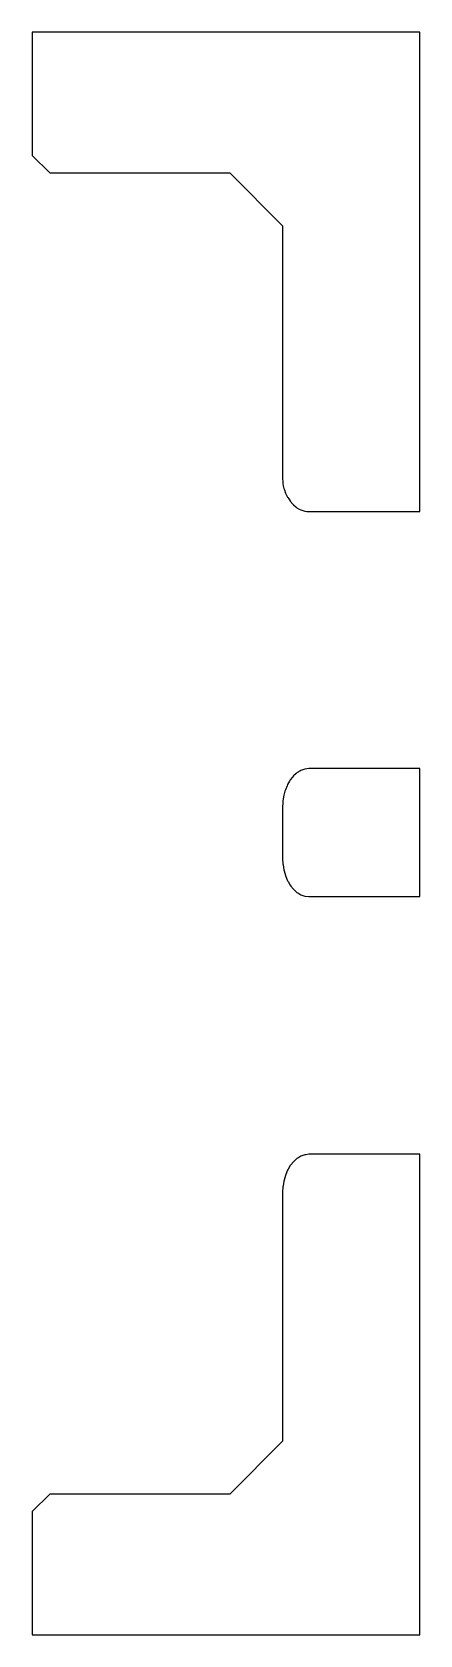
# Model space of a CAD drawing. Header units: metres. Extents: x 0 to 47.5, y 0 to 45.5.
# Drawn here: x 0 to 11, y 0 to 45.5 of the extents above.
import ezdxf

# ---------------------------------------------------------------- set-up
doc = ezdxf.new("R2010")
doc.units = ezdxf.units.M

msp = doc.modelspace()

# ---------------------------------------------------------------- linework, layer by layer
for p, q in [((11, 45.5), (0, 45.5)), ((0, 45.5), (0, 42)), ((11, 31.8858), (11, 45.5)), ((0, 42), (0.5, 41.5)), ((0.5, 41.5), (5.60409, 41.5)), ((5.60409, 41.5), (7.10409, 40)), ((7.10409, 40), (7.10409, 32.8174)), ((7.10409, 32.8174), (7.10937, 32.7379)), ((7.10937, 32.7379), (7.11332, 32.6785)), ((7.11332, 32.6785), (7.12561, 32.6179)), ((7.12561, 32.6179), (7.14079, 32.543)), ((7.14079, 32.543), (7.15508, 32.5022)), ((7.15508, 32.5022), (7.18583, 32.4143)), ((7.18583, 32.4143), (7.19716, 32.3924)), ((7.19716, 32.3924), (7.24732, 32.2955)), ((7.24732, 32.2955), (7.25125, 32.2901)), ((7.25125, 32.2901), (7.27857, 32.2522)), ((7.27857, 32.2522), (7.31759, 32.1908)), ((7.31759, 32.1908), (7.32376, 32.1811)), ((7.32376, 32.1811), (7.39472, 32.0996)), ((7.39472, 32.0996), (7.41325, 32.0783)), ((7.41325, 32.0783), (7.48137, 32.0222)), ((7.48137, 32.0222), (7.51359, 31.9957)), ((7.51359, 31.9957), (7.57696, 31.9604)), ((7.57696, 31.9604), (7.62232, 31.9351)), ((7.62232, 31.9351), (7.68082, 31.9163)), ((7.68082, 31.9163), (7.73676, 31.8982)), ((7.73676, 31.8982), (7.79198, 31.8924)), ((7.79198, 31.8924), (7.85409, 31.8858)), ((7.85409, 31.8858), (11, 31.8858)), ((7.73676, 24.5793), (7.70728, 24.569)), ((7.85409, 24.5929), (7.73676, 24.5793)), ((11, 24.5929), (7.85409, 24.5929)), ((11, 20.9587), (11, 24.5929)), ((7.24732, 24.1405), (7.23043, 24.1002)), ((7.30314, 24.2361), (7.24732, 24.1405)), ((7.32376, 24.2714), (7.30314, 24.2361)), ((7.38949, 24.3536), (7.32376, 24.2714)), ((7.41325, 24.3833), (7.38949, 24.3536)), ((7.48731, 24.4497), (7.41325, 24.3833)), ((7.51359, 24.4732), (7.48731, 24.4497)), ((7.59413, 24.5221), (7.51359, 24.4732)), ((7.62232, 24.5391), (7.59413, 24.5221)), ((7.70728, 24.569), (7.62232, 24.5391)), ((7.11332, 23.6671), (7.11062, 23.617)), ((7.13293, 23.7867), (7.11332, 23.6671)), ((7.14079, 23.8346), (7.13293, 23.7867)), ((7.17321, 23.9491), (7.14079, 23.8346)), ((7.18583, 23.9937), (7.17321, 23.9491)), ((7.23043, 24.1002), (7.18583, 23.9937)), ((7.11062, 23.617), (7.10409, 23.4955)), ((7.10409, 23.4955), (7.10409, 22.0561)), ((7.10409, 22.0561), (7.10548, 22.0301)), ((7.10548, 22.0301), (7.11332, 21.8844)), ((7.11332, 21.8844), (7.11782, 21.857)), ((7.11782, 21.857), (7.14079, 21.717)), ((7.14079, 21.717), (7.14873, 21.689)), ((7.14873, 21.689), (7.18583, 21.5579)), ((7.18583, 21.5579), (7.19737, 21.5303)), ((7.19737, 21.5303), (7.24732, 21.4111)), ((7.24732, 21.4111), (7.26248, 21.3851)), ((7.26248, 21.3851), (7.32376, 21.2801)), ((7.32376, 21.2801), (7.34234, 21.2569)), ((7.34234, 21.2569), (7.41325, 21.1683)), ((7.41325, 21.1683), (7.43488, 21.1489)), ((7.43488, 21.1489), (7.51359, 21.0783)), ((7.51359, 21.0783), (7.53771, 21.0637)), ((7.53771, 21.0637), (7.62232, 21.0124)), ((7.62232, 21.0124), (7.64821, 21.0033)), ((7.64821, 21.0033), (7.73676, 20.9722)), ((7.73676, 20.9722), (7.85409, 20.9587)), ((7.85409, 20.9587), (11, 20.9587)), ((7.26303, 13.2174), (7.24732, 13.1905)), ((7.32376, 13.3215), (7.26303, 13.2174)), ((7.34298, 13.3455), (7.32376, 13.3215)), ((7.41325, 13.4333), (7.34298, 13.3455)), ((7.51359, 13.5233), (7.41325, 13.4333)), ((7.53848, 13.5383), (7.51359, 13.5233)), ((7.62232, 13.5892), (7.53848, 13.5383)), ((7.64902, 13.5985), (7.62232, 13.5892)), ((7.73676, 13.6294), (7.64902, 13.5985)), ((7.76442, 13.6325), (7.73676, 13.6294)), ((7.85409, 13.6429), (7.76442, 13.6325)), ((11, 13.6429), (7.85409, 13.6429)), ((11, 0), (11, 13.6429)), ((7.11802, 12.7458), (7.11332, 12.7172)), ((7.14079, 12.8846), (7.11802, 12.7458)), ((7.14905, 12.9138), (7.14079, 12.8846)), ((7.18583, 13.0437), (7.14905, 12.9138)), ((7.19781, 13.0723), (7.18583, 13.0437)), ((7.24732, 13.1905), (7.19781, 13.0723)), ((7.10555, 12.5727), (7.10409, 12.5455)), ((7.10409, 12.5455), (7.10409, 5.5)), ((7.11332, 12.7172), (7.10555, 12.5727)), ((7.10409, 5.5), (5.60409, 4)), ((0.5, 4), (0, 3.5)), ((5.60409, 4), (0.5, 4)), ((0, 3.5), (0, 0)), ((0, 0), (11, 0))]:
    msp.add_line(p, q)

doc.saveas('drawing.dxf')
